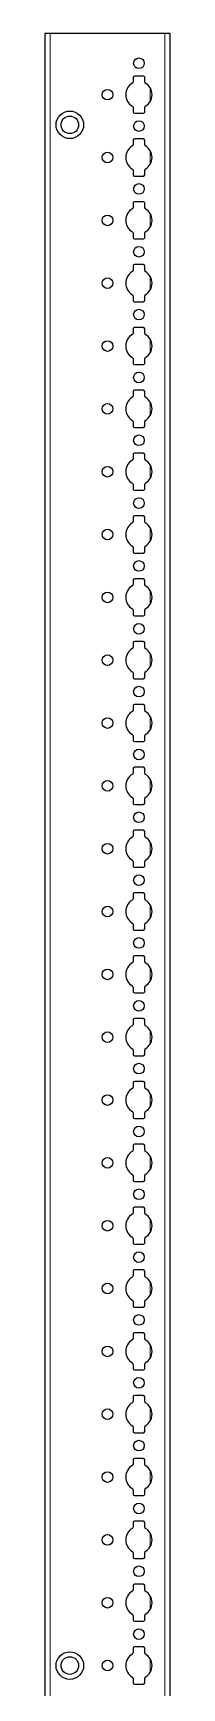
# Model space of a CAD drawing. Header units: millimetres. Extents: x -199 to 3211, y -2047 to 1507.
# Drawn here: x 2612 to 2662, y -211 to 447 of the extents above; entities that cross this region are included whole.
import ezdxf

# ---------------------------------------------------------------- set-up
doc = ezdxf.new("R2010")
doc.units = ezdxf.units.MM

msp = doc.modelspace()

# ---------------------------------------------------------------- linework, layer by layer
at = {"color": 7, "linetype": 'Continuous', "lineweight": 25}
for p, q in [((2611.86, -851.79), (2611.86, 447.21)), ((2611.86, 447.21), (2613.86, 447.21)), ((2613.86, 447.21), (2659.56, 447.21)), ((2659.56, 447.21), (2661.56, 447.21)), ((2661.56, 447.21), (2661.56, -851.79)), ((2646.91, 429.61), (2646.91, 427.73)), ((2651.01, 430.11), (2647.41, 430.11)), ((2651.51, 427.73), (2651.51, 429.61)), ((2646.91, 417.68), (2646.91, 415.81)), ((2647.41, 415.31), (2651.01, 415.31)), ((2651.51, 415.81), (2651.51, 417.68)), ((2646.91, 404.61), (2646.91, 402.73)), ((2651.01, 405.11), (2647.41, 405.11)), ((2651.51, 402.73), (2651.51, 404.61)), ((2646.91, 392.68), (2646.91, 390.81)), ((2647.41, 390.31), (2651.01, 390.31)), ((2651.51, 390.81), (2651.51, 392.68)), ((2646.91, 379.61), (2646.91, 377.73)), ((2651.01, 380.11), (2647.41, 380.11)), ((2651.51, 377.73), (2651.51, 379.61)), ((2646.91, 367.68), (2646.91, 365.81)), ((2647.41, 365.31), (2651.01, 365.31)), ((2651.51, 365.81), (2651.51, 367.68)), ((2646.91, 354.61), (2646.91, 352.73)), ((2651.01, 355.11), (2647.41, 355.11)), ((2651.51, 352.73), (2651.51, 354.61)), ((2646.91, 342.68), (2646.91, 340.81)), ((2651.51, 340.81), (2651.51, 342.68)), ((2647.41, 340.31), (2651.01, 340.31)), ((2646.91, 329.61), (2646.91, 327.73)), ((2651.01, 330.11), (2647.41, 330.11)), ((2651.51, 327.73), (2651.51, 329.61)), ((2646.91, 317.68), (2646.91, 315.81)), ((2651.51, 315.81), (2651.51, 317.68)), ((2647.41, 315.31), (2651.01, 315.31)), ((2646.91, 304.61), (2646.91, 302.73)), ((2651.01, 305.11), (2647.41, 305.11)), ((2651.51, 302.73), (2651.51, 304.61)), ((2646.91, 292.68), (2646.91, 290.81)), ((2647.41, 290.31), (2651.01, 290.31)), ((2651.51, 290.81), (2651.51, 292.68)), ((2646.91, 279.61), (2646.91, 277.73)), ((2651.01, 280.11), (2647.41, 280.11)), ((2651.51, 277.73), (2651.51, 279.61)), ((2646.91, 267.68), (2646.91, 265.81)), ((2647.41, 265.31), (2651.01, 265.31)), ((2651.51, 265.81), (2651.51, 267.68)), ((2646.91, 254.61), (2646.91, 252.73)), ((2651.01, 255.11), (2647.41, 255.11)), ((2651.51, 252.73), (2651.51, 254.61)), ((2646.91, 242.68), (2646.91, 240.81)), ((2647.41, 240.31), (2651.01, 240.31)), ((2651.51, 240.81), (2651.51, 242.68)), ((2646.91, 229.61), (2646.91, 227.73)), ((2651.01, 230.11), (2647.41, 230.11)), ((2651.51, 227.73), (2651.51, 229.61)), ((2646.91, 217.68), (2646.91, 215.81)), ((2651.51, 215.81), (2651.51, 217.68)), ((2647.41, 215.31), (2651.01, 215.31)), ((2646.91, 204.61), (2646.91, 202.73)), ((2651.01, 205.11), (2647.41, 205.11)), ((2651.51, 202.73), (2651.51, 204.61)), ((2646.91, 192.68), (2646.91, 190.81)), ((2651.51, 190.81), (2651.51, 192.68)), ((2647.41, 190.31), (2651.01, 190.31)), ((2646.91, 179.61), (2646.91, 177.73)), ((2651.01, 180.11), (2647.41, 180.11)), ((2651.51, 177.73), (2651.51, 179.61)), ((2646.91, 167.68), (2646.91, 165.81)), ((2647.41, 165.31), (2651.01, 165.31)), ((2651.51, 165.81), (2651.51, 167.68)), ((2646.91, 154.61), (2646.91, 152.73)), ((2651.01, 155.11), (2647.41, 155.11)), ((2651.51, 152.73), (2651.51, 154.61)), ((2646.91, 142.68), (2646.91, 140.81)), ((2647.41, 140.31), (2651.01, 140.31)), ((2651.51, 140.81), (2651.51, 142.68)), ((2646.91, 129.61), (2646.91, 127.73)), ((2651.01, 130.11), (2647.41, 130.11)), ((2651.51, 127.73), (2651.51, 129.61)), ((2646.91, 117.68), (2646.91, 115.81)), ((2647.41, 115.31), (2651.01, 115.31)), ((2651.51, 115.81), (2651.51, 117.68)), ((2646.91, 104.61), (2646.91, 102.73)), ((2651.01, 105.11), (2647.41, 105.11)), ((2651.51, 102.73), (2651.51, 104.61)), ((2646.91, 92.68), (2646.91, 90.81)), ((2651.51, 90.81), (2651.51, 92.68)), ((2647.41, 90.31), (2651.01, 90.31)), ((2646.91, 79.61), (2646.91, 77.73)), ((2651.01, 80.11), (2647.41, 80.11)), ((2651.51, 77.73), (2651.51, 79.61)), ((2646.91, 67.68), (2646.91, 65.81)), ((2651.51, 65.81), (2651.51, 67.68)), ((2647.41, 65.31), (2651.01, 65.31)), ((2646.91, 54.61), (2646.91, 52.73)), ((2651.01, 55.11), (2647.41, 55.11)), ((2651.51, 52.73), (2651.51, 54.61)), ((2646.91, 42.68), (2646.91, 40.81)), ((2647.41, 40.31), (2651.01, 40.31)), ((2651.51, 40.81), (2651.51, 42.68)), ((2646.91, 29.61), (2646.91, 27.73)), ((2651.01, 30.11), (2647.41, 30.11)), ((2651.51, 27.73), (2651.51, 29.61)), ((2646.91, 17.68), (2646.91, 15.81)), ((2647.41, 15.31), (2651.01, 15.31)), ((2651.51, 15.81), (2651.51, 17.68)), ((2646.91, 4.61), (2646.91, 2.73)), ((2651.01, 5.11), (2647.41, 5.11)), ((2651.51, 2.73), (2651.51, 4.61)), ((2646.91, -7.32), (2646.91, -9.19)), ((2647.41, -9.69), (2651.01, -9.69)), ((2651.51, -9.19), (2651.51, -7.32)), ((2646.91, -20.39), (2646.91, -22.27)), ((2651.01, -19.89), (2647.41, -19.89)), ((2651.51, -22.27), (2651.51, -20.39)), ((2646.91, -32.32), (2646.91, -34.19)), ((2651.51, -34.19), (2651.51, -32.32)), ((2647.41, -34.69), (2651.01, -34.69)), ((2646.91, -45.39), (2646.91, -47.27)), ((2651.01, -44.89), (2647.41, -44.89)), ((2651.51, -47.27), (2651.51, -45.39)), ((2646.91, -57.32), (2646.91, -59.19)), ((2651.51, -59.19), (2651.51, -57.32)), ((2647.41, -59.69), (2651.01, -59.69)), ((2646.91, -70.39), (2646.91, -72.27)), ((2651.01, -69.89), (2647.41, -69.89)), ((2651.51, -72.27), (2651.51, -70.39)), ((2646.91, -82.32), (2646.91, -84.19)), ((2647.41, -84.69), (2651.01, -84.69)), ((2651.51, -84.19), (2651.51, -82.32)), ((2646.91, -95.39), (2646.91, -97.27)), ((2651.01, -94.89), (2647.41, -94.89)), ((2651.51, -97.27), (2651.51, -95.39)), ((2646.91, -107.32), (2646.91, -109.19)), ((2647.41, -109.69), (2651.01, -109.69)), ((2651.51, -109.19), (2651.51, -107.32)), ((2646.91, -120.39), (2646.91, -122.27)), ((2651.01, -119.89), (2647.41, -119.89)), ((2651.51, -122.27), (2651.51, -120.39)), ((2646.91, -132.32), (2646.91, -134.19)), ((2647.41, -134.69), (2651.01, -134.69)), ((2651.51, -134.19), (2651.51, -132.32)), ((2646.91, -145.39), (2646.91, -147.27)), ((2651.01, -144.89), (2647.41, -144.89)), ((2651.51, -147.27), (2651.51, -145.39)), ((2646.91, -157.32), (2646.91, -159.19)), ((2651.51, -159.19), (2651.51, -157.32)), ((2647.41, -159.69), (2651.01, -159.69)), ((2646.91, -170.39), (2646.91, -172.27)), ((2651.01, -169.89), (2647.41, -169.89)), ((2651.51, -172.27), (2651.51, -170.39)), ((2646.91, -182.32), (2646.91, -184.19)), ((2651.51, -184.19), (2651.51, -182.32)), ((2647.41, -184.69), (2651.01, -184.69)), ((2646.91, -195.39), (2646.91, -197.27)), ((2651.01, -194.89), (2647.41, -194.89)), ((2651.51, -197.27), (2651.51, -195.39)), ((2646.91, -207.32), (2646.91, -209.19)), ((2647.41, -209.69), (2651.01, -209.69)), ((2651.51, -209.19), (2651.51, -207.32))]:
    msp.add_line(p, q, dxfattribs=at)
at = {"color": 8, "linetype": 'Continuous', "lineweight": 18}
for p, q in [((2613.86, 447.21), (2613.86, -851.79)), ((2659.56, -851.79), (2659.56, 447.21)), ((2653.71, 420), (2653.71, 425.41)), ((2653.71, 395), (2653.71, 400.41)), ((2653.71, 370), (2653.71, 375.41)), ((2653.71, 345), (2653.71, 350.41)), ((2653.71, 320), (2653.71, 325.41)), ((2653.71, 295), (2653.71, 300.41)), ((2653.71, 270), (2653.71, 275.41)), ((2653.71, 245), (2653.71, 250.41)), ((2653.71, 220), (2653.71, 225.41)), ((2653.71, 195), (2653.71, 200.41)), ((2653.71, 170), (2653.71, 175.41)), ((2653.71, 145), (2653.71, 150.41)), ((2653.71, 120), (2653.71, 125.41)), ((2653.71, 95), (2653.71, 100.41)), ((2653.71, 70), (2653.71, 75.41)), ((2653.71, 45), (2653.71, 50.41)), ((2653.71, 20), (2653.71, 25.41)), ((2653.71, -5), (2653.71, 0.41)), ((2653.71, -30), (2653.71, -24.59)), ((2653.71, -55), (2653.71, -49.59)), ((2653.71, -80), (2653.71, -74.59)), ((2653.71, -105), (2653.71, -99.59)), ((2653.71, -130), (2653.71, -124.59)), ((2653.71, -155), (2653.71, -149.59)), ((2653.71, -180), (2653.71, -174.59)), ((2653.71, -205), (2653.71, -199.59))]:
    msp.add_line(p, q, dxfattribs=at)
at = {"color": 7, "linetype": 'Continuous', "lineweight": 25}
for centre, radius in [((2649.21, 435.21), 2.12), ((2636.71, 422.71), 2.12), ((2621.71, 410.71), 5.5), ((2621.71, 410.71), 3.5), ((2649.21, 410.21), 2.12), ((2636.71, 397.71), 2.12), ((2649.21, 385.21), 2.12), ((2636.71, 372.71), 2.12), ((2649.21, 360.21), 2.12), ((2636.71, 347.71), 2.12), ((2649.21, 335.21), 2.12), ((2636.71, 322.71), 2.12), ((2649.21, 310.21), 2.12), ((2636.71, 297.71), 2.12), ((2649.21, 285.21), 2.12), ((2636.71, 272.71), 2.12), ((2649.21, 260.21), 2.12), ((2636.71, 247.71), 2.12), ((2649.21, 235.21), 2.12), ((2636.71, 222.71), 2.12), ((2649.21, 210.21), 2.12), ((2636.71, 197.71), 2.12), ((2649.21, 185.21), 2.12), ((2636.71, 172.71), 2.12), ((2649.21, 160.21), 2.12), ((2636.71, 147.71), 2.12), ((2649.21, 135.21), 2.12), ((2636.71, 122.71), 2.12), ((2649.21, 110.21), 2.12), ((2636.71, 97.71), 2.12), ((2649.21, 85.21), 2.12), ((2636.71, 72.71), 2.12), ((2649.21, 60.21), 2.12), ((2636.71, 47.71), 2.12), ((2649.21, 35.21), 2.12), ((2636.71, 22.71), 2.12), ((2649.21, 10.21), 2.12), ((2636.71, -2.29), 2.12), ((2649.21, -14.79), 2.12), ((2636.71, -27.29), 2.12), ((2649.21, -39.79), 2.12), ((2636.71, -52.29), 2.12), ((2649.21, -64.79), 2.12), ((2636.71, -77.29), 2.12), ((2649.21, -89.79), 2.12), ((2636.71, -102.29), 2.12), ((2649.21, -114.79), 2.12), ((2636.71, -127.29), 2.13), ((2649.21, -139.79), 2.12), ((2636.71, -152.29), 2.13), ((2649.21, -164.79), 2.12), ((2636.71, -177.29), 2.13), ((2649.21, -189.79), 2.12), ((2621.71, -202.29), 5.5), ((2621.71, -202.29), 3.5), ((2636.71, -202.29), 2.12)]:
    msp.add_circle(centre, radius, dxfattribs=at)
for centre, radius, start, end in [((2647.41, 429.61), 0.5, 90, 180), ((2651.01, 429.61), 0.5, 0, 90), ((2649.21, 422.71), 5.25, 119.14074, 240.85926), ((2646.41, 427.73), 0.5, 299.14074, 0), ((2652.01, 427.73), 0.5, 180, 240.85926), ((2649.21, 422.71), 5.25, 299.14074, 60.85926), ((2646.41, 417.68), 0.5, 0, 60.85926), ((2647.41, 415.81), 0.5, 180, 270), ((2651.01, 415.81), 0.5, 270, 0), ((2652.01, 417.68), 0.5, 119.14074, 180), ((2649.21, 397.71), 5.25, 119.14074, 240.85926), ((2646.41, 402.73), 0.5, 299.14074, 0), ((2647.41, 404.61), 0.5, 90, 180), ((2651.01, 404.61), 0.5, 0, 90), ((2652.01, 402.73), 0.5, 180, 240.85926), ((2649.21, 397.71), 5.25, 299.14074, 60.85926), ((2646.41, 392.68), 0.5, 0, 60.85926), ((2647.41, 390.81), 0.5, 180, 270), ((2651.01, 390.81), 0.5, 270, 0), ((2652.01, 392.68), 0.5, 119.14074, 180), ((2649.21, 372.71), 5.25, 119.14074, 240.85926), ((2646.41, 377.73), 0.5, 299.14074, 0), ((2647.41, 379.61), 0.5, 90, 180), ((2651.01, 379.61), 0.5, 0, 90), ((2652.01, 377.73), 0.5, 180, 240.85926), ((2649.21, 372.71), 5.25, 299.14074, 60.85926), ((2646.41, 367.68), 0.5, 0, 60.85926), ((2647.41, 365.81), 0.5, 180, 270), ((2651.01, 365.81), 0.5, 270, 0), ((2652.01, 367.68), 0.5, 119.14074, 180), ((2649.21, 347.71), 5.25, 119.14074, 240.85926), ((2646.41, 352.73), 0.5, 299.14074, 0), ((2647.41, 354.61), 0.5, 90, 180), ((2651.01, 354.61), 0.5, 0, 90), ((2652.01, 352.73), 0.5, 180, 240.85926), ((2649.21, 347.71), 5.25, 299.14074, 60.85926), ((2646.41, 342.68), 0.5, 0, 60.85926), ((2652.01, 342.68), 0.5, 119.14074, 180), ((2647.41, 340.81), 0.5, 180, 270), ((2651.01, 340.81), 0.5, 270, 0), ((2647.41, 329.61), 0.5, 90, 180), ((2651.01, 329.61), 0.5, 0, 90), ((2649.21, 322.71), 5.25, 119.14074, 240.85926), ((2646.41, 327.73), 0.5, 299.14074, 0), ((2652.01, 327.73), 0.5, 180, 240.85926), ((2649.21, 322.71), 5.25, 299.14074, 60.85926), ((2646.41, 317.68), 0.5, 0, 60.85926), ((2652.01, 317.68), 0.5, 119.14074, 180), ((2647.41, 315.81), 0.5, 180, 270), ((2651.01, 315.81), 0.5, 270, 0), ((2647.41, 304.61), 0.5, 90, 180), ((2651.01, 304.61), 0.5, 0, 90), ((2649.21, 297.71), 5.25, 119.14074, 240.85926), ((2646.41, 302.73), 0.5, 299.14074, 0), ((2652.01, 302.73), 0.5, 180, 240.85926), ((2649.21, 297.71), 5.25, 299.14074, 60.85926), ((2646.41, 292.68), 0.5, 0, 60.85926), ((2647.41, 290.81), 0.5, 180, 270), ((2651.01, 290.81), 0.5, 270, 0), ((2652.01, 292.68), 0.5, 119.14074, 180), ((2649.21, 272.71), 5.25, 119.14074, 240.85926), ((2646.41, 277.73), 0.5, 299.14074, 0), ((2647.41, 279.61), 0.5, 90, 180), ((2651.01, 279.61), 0.5, 0, 90), ((2652.01, 277.73), 0.5, 180, 240.85926), ((2649.21, 272.71), 5.25, 299.14074, 60.85926), ((2646.41, 267.68), 0.5, 0, 60.85926), ((2647.41, 265.81), 0.5, 180, 270), ((2651.01, 265.81), 0.5, 270, 0), ((2652.01, 267.68), 0.5, 119.14074, 180), ((2649.21, 247.71), 5.25, 119.14074, 240.85926), ((2646.41, 252.73), 0.5, 299.14074, 0), ((2647.41, 254.61), 0.5, 90, 180), ((2651.01, 254.61), 0.5, 0, 90), ((2652.01, 252.73), 0.5, 180, 240.85926), ((2649.21, 247.71), 5.25, 299.14074, 60.85926), ((2646.41, 242.68), 0.5, 0, 60.85926), ((2647.41, 240.81), 0.5, 180, 270), ((2651.01, 240.81), 0.5, 270, 0), ((2652.01, 242.68), 0.5, 119.14074, 180), ((2649.21, 222.71), 5.25, 119.14074, 240.85926), ((2646.41, 227.73), 0.5, 299.14074, 0), ((2647.41, 229.61), 0.5, 90, 180), ((2651.01, 229.61), 0.5, 0, 90), ((2652.01, 227.73), 0.5, 180, 240.85926), ((2649.21, 222.71), 5.25, 299.14074, 60.85926), ((2646.41, 217.68), 0.5, 0, 60.85926), ((2652.01, 217.68), 0.5, 119.14074, 180), ((2647.41, 215.81), 0.5, 180, 270), ((2651.01, 215.81), 0.5, 270, 0), ((2647.41, 204.61), 0.5, 90, 180), ((2651.01, 204.61), 0.5, 0, 90), ((2649.21, 197.71), 5.25, 119.14074, 240.85926), ((2646.41, 202.73), 0.5, 299.14074, 0), ((2652.01, 202.73), 0.5, 180, 240.85926), ((2649.21, 197.71), 5.25, 299.14074, 60.85926), ((2646.41, 192.68), 0.5, 0, 60.85926), ((2652.01, 192.68), 0.5, 119.14074, 180), ((2647.41, 190.81), 0.5, 180, 270), ((2651.01, 190.81), 0.5, 270, 0), ((2647.41, 179.61), 0.5, 90, 180), ((2651.01, 179.61), 0.5, 360, 90), ((2649.21, 172.71), 5.25, 119.14074, 240.85926), ((2646.41, 177.73), 0.5, 299.14074, 0), ((2652.01, 177.73), 0.5, 180, 240.85926), ((2649.21, 172.71), 5.25, 299.14074, 60.85926), ((2646.41, 167.68), 0.5, 0, 60.85926), ((2647.41, 165.81), 0.5, 180, 270), ((2651.01, 165.81), 0.5, 270, 0), ((2652.01, 167.68), 0.5, 119.14074, 180), ((2649.21, 147.71), 5.25, 119.14074, 240.85926), ((2646.41, 152.73), 0.5, 299.14074, 0), ((2647.41, 154.61), 0.5, 90, 180), ((2651.01, 154.61), 0.5, 360, 90), ((2652.01, 152.73), 0.5, 180, 240.85926), ((2649.21, 147.71), 5.25, 299.14074, 60.85926), ((2646.41, 142.68), 0.5, 0, 60.85926), ((2647.41, 140.81), 0.5, 180, 270), ((2651.01, 140.81), 0.5, 270, 0), ((2652.01, 142.68), 0.5, 119.14074, 180), ((2649.21, 122.71), 5.25, 119.14074, 240.85926), ((2646.41, 127.73), 0.5, 299.14074, 0), ((2647.41, 129.61), 0.5, 90, 180), ((2651.01, 129.61), 0.5, 0, 90), ((2652.01, 127.73), 0.5, 180, 240.85926), ((2649.21, 122.71), 5.25, 299.14074, 60.85926), ((2646.41, 117.68), 0.5, 0, 60.85926), ((2647.41, 115.81), 0.5, 180, 270), ((2651.01, 115.81), 0.5, 270, 0), ((2652.01, 117.68), 0.5, 119.14074, 180), ((2649.21, 97.71), 5.25, 119.14074, 240.85926), ((2646.41, 102.73), 0.5, 299.14074, 0), ((2647.41, 104.61), 0.5, 90, 180), ((2651.01, 104.61), 0.5, 0, 90), ((2652.01, 102.73), 0.5, 180, 240.85926), ((2649.21, 97.71), 5.25, 299.14074, 60.85926), ((2646.41, 92.68), 0.5, 0, 60.85926), ((2652.01, 92.68), 0.5, 119.14074, 180), ((2647.41, 90.81), 0.5, 180, 270), ((2651.01, 90.81), 0.5, 270, 0), ((2647.41, 79.61), 0.5, 90, 180), ((2651.01, 79.61), 0.5, 0, 90), ((2649.21, 72.71), 5.25, 119.14074, 240.85926), ((2646.41, 77.73), 0.5, 299.14074, 0), ((2652.01, 77.73), 0.5, 180, 240.85926), ((2649.21, 72.71), 5.25, 299.14074, 60.85926), ((2646.41, 67.68), 0.5, 0, 60.85926), ((2652.01, 67.68), 0.5, 119.14074, 180), ((2647.41, 65.81), 0.5, 180, 270), ((2651.01, 65.81), 0.5, 270, 0), ((2646.41, 52.73), 0.5, 299.14074, 0), ((2647.41, 54.61), 0.5, 90, 180), ((2651.01, 54.61), 0.5, 0, 90), ((2652.01, 52.73), 0.5, 180, 240.85926), ((2649.21, 47.71), 5.25, 119.14074, 240.85926), ((2649.21, 47.71), 5.25, 299.14074, 60.85926), ((2646.41, 42.68), 0.5, 0, 60.85926), ((2647.41, 40.81), 0.5, 180, 270), ((2651.01, 40.81), 0.5, 270, 0), ((2652.01, 42.68), 0.5, 119.14074, 180), ((2649.21, 22.71), 5.25, 119.14074, 240.85926), ((2646.41, 27.73), 0.5, 299.14074, 0), ((2647.41, 29.61), 0.5, 90, 180), ((2651.01, 29.61), 0.5, 0, 90), ((2652.01, 27.73), 0.5, 180, 240.85926), ((2649.21, 22.71), 5.25, 299.14074, 60.85926), ((2646.41, 17.68), 0.5, 0, 60.85926), ((2647.41, 15.81), 0.5, 180, 270), ((2651.01, 15.81), 0.5, 270, 0), ((2652.01, 17.68), 0.5, 119.14074, 180), ((2649.21, -2.29), 5.25, 119.14074, 240.85926), ((2646.41, 2.73), 0.5, 299.14074, 0), ((2647.41, 4.61), 0.5, 90, 180), ((2651.01, 4.61), 0.5, 0, 90), ((2652.01, 2.73), 0.5, 180, 240.85926), ((2649.21, -2.29), 5.25, 299.14074, 60.85926), ((2646.41, -7.32), 0.5, 0, 60.85926), ((2647.41, -9.19), 0.5, 180, 270), ((2651.01, -9.19), 0.5, 270, 0), ((2652.01, -7.32), 0.5, 119.14074, 180), ((2649.21, -27.29), 5.25, 119.14074, 240.85926), ((2646.41, -22.27), 0.5, 299.14074, 0), ((2647.41, -20.39), 0.5, 90, 180), ((2651.01, -20.39), 0.5, 0, 90), ((2652.01, -22.27), 0.5, 180, 240.85926), ((2649.21, -27.29), 5.25, 299.14074, 60.85926), ((2646.41, -32.32), 0.5, 0, 60.85926), ((2652.01, -32.32), 0.5, 119.14074, 180), ((2647.41, -34.19), 0.5, 180, 270), ((2651.01, -34.19), 0.5, 270, 0), ((2647.41, -45.39), 0.5, 90, 180), ((2651.01, -45.39), 0.5, 0, 90), ((2649.21, -52.29), 5.25, 119.14074, 240.85926), ((2646.41, -47.27), 0.5, 299.14074, 0), ((2652.01, -47.27), 0.5, 180, 240.85926), ((2649.21, -52.29), 5.25, 299.14074, 60.85926), ((2646.41, -57.32), 0.5, 0, 60.85926), ((2647.41, -59.19), 0.5, 180, 270), ((2651.01, -59.19), 0.5, 270, 0), ((2652.01, -57.32), 0.5, 119.14074, 180), ((2646.41, -72.27), 0.5, 299.14074, 0), ((2647.41, -70.39), 0.5, 90, 180), ((2651.01, -70.39), 0.5, 0, 90), ((2652.01, -72.27), 0.5, 180, 240.85926), ((2649.21, -77.29), 5.25, 119.14074, 240.85926), ((2649.21, -77.29), 5.25, 299.14074, 60.85926), ((2646.41, -82.32), 0.5, 0, 60.85926), ((2647.41, -84.19), 0.5, 180, 270), ((2651.01, -84.19), 0.5, 270, 0), ((2652.01, -82.32), 0.5, 119.14074, 180), ((2649.21, -102.29), 5.25, 119.14074, 240.85926), ((2646.41, -97.27), 0.5, 299.14074, 0), ((2647.41, -95.39), 0.5, 90, 180), ((2651.01, -95.39), 0.5, 0, 90), ((2652.01, -97.27), 0.5, 180, 240.85926), ((2649.21, -102.29), 5.25, 299.14074, 60.85926), ((2646.41, -107.32), 0.5, 0, 60.85926), ((2647.41, -109.19), 0.5, 180, 270), ((2651.01, -109.19), 0.5, 270, 0), ((2652.01, -107.32), 0.5, 119.14074, 180), ((2649.21, -127.29), 5.25, 119.14074, 240.85926), ((2646.41, -122.27), 0.5, 299.14074, 0), ((2647.41, -120.39), 0.5, 90, 180), ((2651.01, -120.39), 0.5, 0, 90), ((2652.01, -122.27), 0.5, 180, 240.85926), ((2649.21, -127.29), 5.25, 299.14074, 60.85926), ((2646.41, -132.32), 0.5, 0, 60.85926), ((2647.41, -134.19), 0.5, 180, 270), ((2651.01, -134.19), 0.5, 270, 0), ((2652.01, -132.32), 0.5, 119.14074, 180), ((2649.21, -152.29), 5.25, 119.14074, 240.85926), ((2646.41, -147.27), 0.5, 299.14074, 0), ((2647.41, -145.39), 0.5, 90, 180), ((2651.01, -145.39), 0.5, 0, 90), ((2652.01, -147.27), 0.5, 180, 240.85926), ((2649.21, -152.29), 5.25, 299.14074, 60.85926), ((2646.41, -157.32), 0.5, 0, 60.85926), ((2652.01, -157.32), 0.5, 119.14074, 180), ((2647.41, -159.19), 0.5, 180, 270), ((2651.01, -159.19), 0.5, 270, 0), ((2647.41, -170.39), 0.5, 90, 180), ((2651.01, -170.39), 0.5, 0, 90), ((2649.21, -177.29), 5.25, 119.14074, 240.85926), ((2646.41, -172.27), 0.5, 299.14074, 0), ((2652.01, -172.27), 0.5, 180, 240.85926), ((2649.21, -177.29), 5.25, 299.14074, 60.85926), ((2646.41, -182.32), 0.5, 0, 60.85926), ((2647.41, -184.19), 0.5, 180, 270), ((2651.01, -184.19), 0.5, 270, 0), ((2652.01, -182.32), 0.5, 119.14074, 180), ((2646.41, -197.27), 0.5, 299.14074, 0), ((2647.41, -195.39), 0.5, 90, 180), ((2651.01, -195.39), 0.5, 0, 90), ((2652.01, -197.27), 0.5, 180, 240.85926), ((2649.21, -202.29), 5.25, 119.14074, 240.85926), ((2649.21, -202.29), 5.25, 299.14074, 60.85926), ((2646.41, -207.32), 0.5, 0, 60.85926), ((2647.41, -209.19), 0.5, 180, 270), ((2651.01, -209.19), 0.5, 270, 0), ((2652.01, -207.32), 0.5, 119.14074, 180)]:
    msp.add_arc(centre, radius, start, end, dxfattribs=at)

doc.saveas('drawing.dxf')
